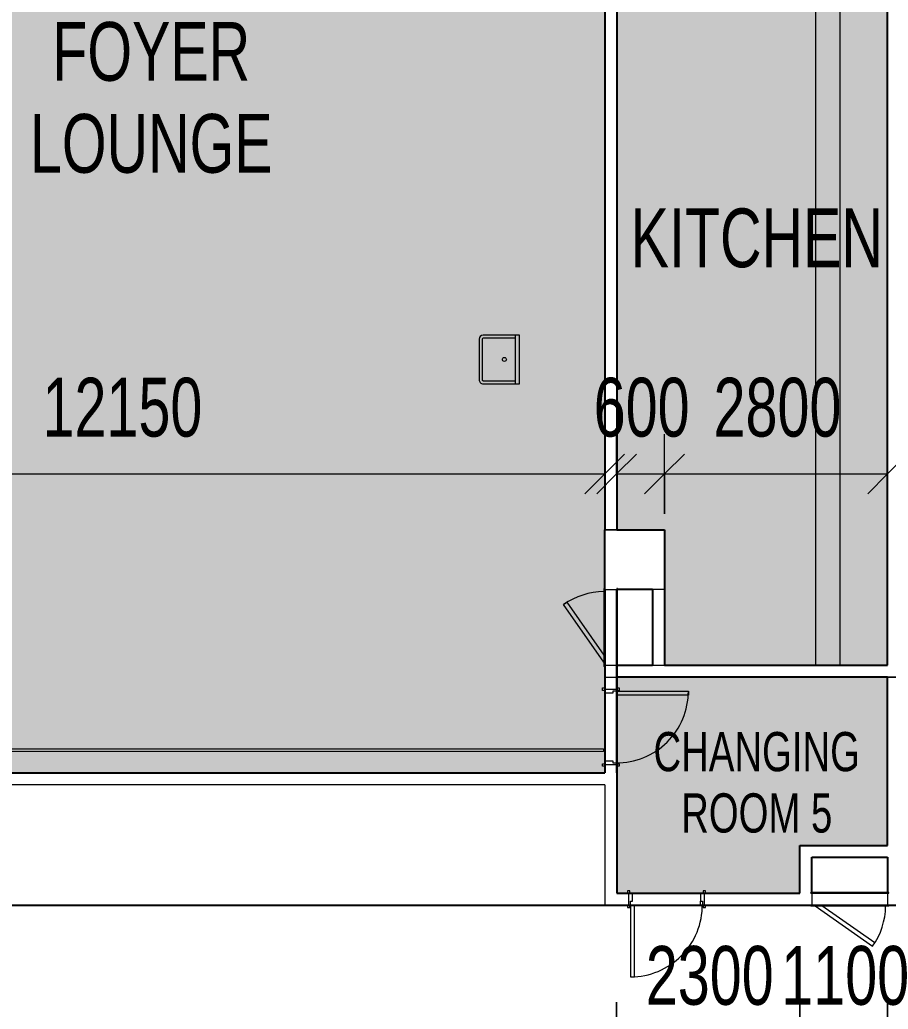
# Model space of a CAD drawing. Header units: millimetres. Extents: x 35540 to 832230, y -10956 to 416550.
# Drawn here: x 67949 to 78847, y 34341 to 46757 of the extents above; entities that cross this region are included whole.
import ezdxf

# ---------------------------------------------------------------- set-up
doc = ezdxf.new("R2010")
doc.units = ezdxf.units.MM
for name, color, linetype, lineweight in [('A-ANNO-DIMS', 211, 'Continuous', 5), ('A-ANNO-DIMS-500', 211, 'Continuous', 5), ('A-AREA-BNDY', 1, 'Continuous', 18), ('A-AREA-IDEN', 2, 'Continuous', 15), ('A-AREA-PATT', 32, 'Continuous', 5), ('A-DOOR', 31, 'Continuous', 5), ('A-DOOR-FRAM', 31, 'Continuous', 15), ('A-FLOR', 192, 'Continuous', 5), ('A-WALL', 113, 'Continuous', 5), ('P-SANR-FIXT', 6, 'Continuous', 5), ('S-COLS', 52, 'Continuous', 5)]:
    doc.layers.add(name, color=color, linetype=linetype, lineweight=lineweight)
doc.styles.add('Arial', font='arial.ttf', dxfattribs={"width": 0.7, "height": 737.649701})
doc.styles.add('Arial_1', font='arial.ttf', dxfattribs={"width": 0.7, "height": 491.766467})
doc.dimstyles.new('Linear_-_1_5mm_Arial', dxfattribs={"dimscale": 304.8, "dimtxt": 750, "dimasz": 1.64042, "dimexe": 1.64042, "dimexo": 0.0625, "dimgap": 0.82021, "dimtad": 1, "dimdec": 0, "dimzin": 0, "dimdsep": 46, "dimtxsty": 'Arial', "dimblk1": 'OBLIQUE', "dimblk2": 'OBLIQUE', "dimsah": 1, "dimcen": 0.09, "dimadec": 0, "dimazin": 0, "dimtfac": 1, "dimtdec": 4, "dimtix": 1, "dimtmove": 0, "dimatfit": 3, "dimfxl": 1.64042, "dimfxlon": 1, "dimtvp": 1, "dimtolj": 1, "dimtzin": 0, "dimarcsym": 2})

# ---------------------------------------------------------------- blocks, each defined once
blk = doc.blocks.new('DLN-Single Door__X01_ - _M02a_ 900 x 2450 _WH_-16935525-G_F U_F_A_')
at = {"layer": 'A-DOOR'}
for p, q in [((-450, 975), (-400, 975)), ((-450, 75), (-450, 975)), ((-400, 975), (-400, 75)), ((-490, 105), (-460, 105)), ((-490, 75), (-490, 105)), ((-460, 75), (-490, 75)), ((-460, 105), (-460, 75)), ((-400, 75), (-450, 75)), ((460, 75), (460, 105)), ((460, 105), (490, 105)), ((490, 75), (460, 75)), ((490, 105), (490, 75)), ((-490, -75), (-460, -75)), ((-490, -105), (-490, -75)), ((-460, -105), (-490, -105)), ((-460, -75), (-460, -105)), ((460, -105), (460, -75)), ((460, -75), (490, -75)), ((490, -105), (460, -105)), ((490, -75), (490, -105))]:
    blk.add_line(p, q, dxfattribs=at)
blk.add_arc((-450, 75), 900, 359.5, 90, dxfattribs=at)
at = {"layer": 'A-DOOR-FRAM'}
for p, q in [((-475, 75), (-450, 75)), ((-475, -75), (-475, 75)), ((-450, 75), (-450, 25)), ((-450, 25), (-425, 25)), ((-425, 25), (-425, -75)), ((425, 25), (450, 25)), ((425, -75), (425, 25)), ((450, 75), (475, 75)), ((450, 25), (450, 75)), ((475, 75), (475, -75)), ((-425, -75), (-475, -75)), ((475, -75), (425, -75))]:
    blk.add_line(p, q, dxfattribs=at)
blk = doc.blocks.new('DLN-Access Panel__AP13_ - _AP13_ 900 x 1100 _WH_-13765078-G_F U_F_A_')
at = {"layer": 'A-DOOR'}
for p, q in [((-490, 75), (-490, 85)), ((490, 85), (-490, 85)), ((-490, 75), (490, 75)), ((490, 75), (490, 85)), ((-490, -85), (-490, -75)), ((490, -75), (-490, -75)), ((-490, -85), (490, -85)), ((-436, -85), (287, -591)), ((316, -550), (-349, -85)), ((490, -85), (490, -75)), ((287, -591), (316, -550))]:
    blk.add_line(p, q, dxfattribs=at)
blk.add_arc((-450, -75), 900, 325, 359.3465, dxfattribs=at)
at = {"layer": 'A-DOOR-FRAM', "lineweight": 5}
for p, q in [((-475, 75), (-475, -75)), ((475, 75), (475, -75))]:
    blk.add_line(p, q, dxfattribs=at)
blk = doc.blocks.new('DLN-Single Door__X01_ - _M05_ 900 x 2450 _WH_-16935543-G_F U_F_A_')
at = {"layer": 'A-DOOR'}
for p, q in [((-460, 105), (-490, 105)), ((-490, 105), (-490, 75)), ((-490, 75), (-460, 75)), ((-460, 75), (-460, 105)), ((490, 105), (460, 105)), ((460, 105), (460, 75)), ((460, 75), (490, 75)), ((490, 75), (490, 105)), ((-460, -75), (-490, -75)), ((-490, -75), (-490, -105)), ((-490, -105), (-460, -105)), ((-460, -105), (-460, -75)), ((-400, -75), (-450, -75)), ((-450, -75), (-450, -975)), ((-400, -975), (-400, -75)), ((490, -75), (460, -75)), ((460, -75), (460, -105)), ((460, -105), (490, -105)), ((490, -105), (490, -75)), ((-450, -975), (-400, -975))]:
    blk.add_line(p, q, dxfattribs=at)
blk.add_arc((-450, -75), 900, 270, 0.5, dxfattribs=at)
at = {"layer": 'A-DOOR-FRAM'}
for p, q in [((-425, 75), (-475, 75)), ((-475, 75), (-475, -75)), ((-425, -25), (-425, 75)), ((425, 75), (425, -25)), ((475, 75), (425, 75)), ((475, -75), (475, 75)), ((-475, -75), (-450, -75)), ((-450, -75), (-450, -25)), ((-450, -25), (-425, -25)), ((425, -25), (450, -25)), ((450, -25), (450, -75)), ((450, -75), (475, -75))]:
    blk.add_line(p, q, dxfattribs=at)
blk = doc.blocks.new('DLN-Access Panel__AP13_ - _AP13_ 900 x 1100 _WH_-14685458-G_F U_F_A_')
at = {"layer": 'A-DOOR'}
for p, q in [((-436, 85), (287, 591)), ((316, 550), (-349, 85)), ((287, 591), (316, 550)), ((-490, 75), (-490, 85)), ((490, 85), (-490, 85)), ((-490, 75), (490, 75)), ((490, 75), (490, 85)), ((-490, -85), (-490, -75)), ((490, -75), (-490, -75)), ((-490, -85), (490, -85)), ((490, -85), (490, -75))]:
    blk.add_line(p, q, dxfattribs=at)
blk.add_arc((-450, 75), 900, 0.6535, 35, dxfattribs=at)
at = {"layer": 'A-DOOR-FRAM', "lineweight": 5}
for p, q in [((-475, 75), (-475, -75)), ((475, 75), (475, -75))]:
    blk.add_line(p, q, dxfattribs=at)
blk = doc.blocks.new('Service_Sink_3933 - _DLN__Service Sink-4599354-G_F U_F_A_')
at = {"layer": 'P-SANR-FIXT'}
for p, q in [((305, 0), (-305, 0)), ((-305, 0), (-305, -457)), ((305, -51), (-305, -51)), ((-267, -51), (-267, -457)), ((267, -457), (267, -51)), ((305, -457), (305, 0)), ((-254, -470), (254, -470)), ((-254, -508), (254, -508))]:
    blk.add_line(p, q, dxfattribs=at)
blk.add_circle((0, -191), 25.4, dxfattribs=at)
for centre, radius, start, end in [((-254, -457), 50.8, 180, 270), ((-254, -457), 12.7, 180, 270), ((254, -457), 12.7, 270, 0), ((254, -457), 50.8, 270, 360)]:
    blk.add_arc(centre, radius, start, end, dxfattribs=at)
blk = doc.blocks.new('DIMBLOCK7-G_F U_F_A_')
at = {"layer": 'A-ANNO-DIMS-500'}
for p, q in [((75439, 34428), (75439, 33428)), ((75439, 33928), (75439, 34428)), ((77739, 34428), (77739, 33428)), ((77739, 33928), (77739, 34428)), ((75439, 33928), (75689, 34178)), ((77739, 33928), (77989, 34178)), ((75439, 33928), (75189, 33678)), ((75439, 33928), (77739, 33928)), ((77739, 33928), (77489, 33678))]:
    blk.add_line(p, q, dxfattribs=at)
at = {"layer": 'A-ANNO-DIMS-500', "color": 0, "insert": (75805, 35135), "char_height": 737.6, "width": 1883.08, "attachment_point": 1, "line_spacing_factor": 0.938532, "style": 'Arial'}
blk.add_mtext('2300', dxfattribs=at)
blk = doc.blocks.new('_Oblique')
at = {"color": 0, "linetype": 'ByBlock', "lineweight": -2}
blk.add_line((-0.5, -0.5), (0.5, 0.5), dxfattribs=at)
blk = doc.blocks.new('DIMBLOCK8-G_F U_F_A_')
at = {"layer": 'A-ANNO-DIMS-500'}
for p, q in [((77739, 34428), (77739, 33428)), ((77739, 33928), (77739, 34428)), ((78839, 34428), (78839, 33428)), ((78839, 33928), (78839, 34428)), ((77739, 33928), (77989, 34178)), ((78839, 33928), (79089, 34178)), ((77739, 33928), (77489, 33678)), ((77739, 33928), (78839, 33928)), ((78839, 33928), (78589, 33678))]:
    blk.add_line(p, q, dxfattribs=at)
at = {"layer": 'A-ANNO-DIMS-500', "color": 0, "insert": (77505, 35135), "char_height": 737.6, "width": 1883.08, "attachment_point": 1, "line_spacing_factor": 0.938532, "style": 'Arial'}
blk.add_mtext('1100', dxfattribs=at)
blk = doc.blocks.new('DIMBLOCK10-G_F U_F_A_')
at = {"layer": 'A-ANNO-DIMS-500'}
for p, q in [((75439, 41558), (75439, 40558)), ((75439, 41058), (75439, 41558)), ((76039, 40558), (76039, 41558)), ((75439, 41058), (75689, 41308)), ((76039, 41058), (76289, 41308)), ((75439, 41058), (75189, 40808)), ((75439, 41058), (76039, 41058)), ((76039, 41058), (75789, 40808)), ((76039, 41058), (76039, 40558))]:
    blk.add_line(p, q, dxfattribs=at)
at = {"layer": 'A-ANNO-DIMS-500', "color": 0, "insert": (75151, 42265), "char_height": 737.6, "width": 1412.31, "attachment_point": 1, "line_spacing_factor": 0.938532, "style": 'Arial'}
blk.add_mtext('600', dxfattribs=at)
blk = doc.blocks.new('DIMBLOCK11-G_F U_F_A_')
at = {"layer": 'A-ANNO-DIMS-500'}
for p, q in [((76039, 40558), (76039, 41558)), ((78839, 41558), (78839, 40558)), ((78839, 41058), (78839, 41558)), ((76039, 41058), (76289, 41308)), ((78839, 41058), (79089, 41308)), ((76039, 41058), (75789, 40808)), ((76039, 41058), (78839, 41058)), ((76039, 41058), (76039, 40558)), ((78839, 41058), (78589, 40808))]:
    blk.add_line(p, q, dxfattribs=at)
at = {"layer": 'A-ANNO-DIMS-500', "color": 0, "insert": (76655, 42265), "char_height": 737.6, "width": 1883.08, "attachment_point": 1, "line_spacing_factor": 0.938532, "style": 'Arial'}
blk.add_mtext('2800', dxfattribs=at)
blk = doc.blocks.new('DIMBLOCK13-G_F U_F_A_')
at = {"layer": 'A-ANNO-DIMS-500'}
for p, q in [((63139, 40558), (63139, 41558)), ((75289, 41558), (75289, 40558)), ((75289, 41058), (75289, 41558)), ((63139, 41058), (63389, 41308)), ((75289, 41058), (75539, 41308)), ((63139, 41058), (62889, 40808)), ((63139, 41058), (75289, 41058)), ((63139, 41058), (63139, 40558)), ((75289, 41058), (75039, 40808))]:
    blk.add_line(p, q, dxfattribs=at)
at = {"layer": 'A-ANNO-DIMS-500', "color": 0, "insert": (68234, 42265), "char_height": 737.6, "width": 2353.85, "attachment_point": 1, "line_spacing_factor": 0.938532, "style": 'Arial'}
blk.add_mtext('12150', dxfattribs=at)

msp = doc.modelspace()

# ---------------------------------------------------------------- hatches: boundary and pattern name
at = {"layer": 'A-AREA-PATT'}
h = msp.add_hatch(color=231, dxfattribs=at)
h.paths.add_polyline_path([(64843.4, 37307.5), (75289.3, 37307.5), (75289.3, 37392.5), (75259.3, 37392.5), (75259.3, 37422.5), (75289.3, 37422.5), (75289.3, 38342.5), (75259.3, 38342.5), (75259.3, 38372.5), (75289.3, 38372.5), (75289.3, 38642.5), (75279.3, 38642.5), (75279.3, 39622.5), (75289.3, 39622.5), (75289.3, 48892.5), (75259.3, 48892.5), (75259.3, 48922.5), (75289.3, 48922.5), (75289.3, 49842.5), (75259.3, 49842.5), (75259.3, 49872.5), (75289.3, 49872.5), (75289.3, 52007.5), (71391.2, 52007.5), (71391.2, 51997.5), (71356.2, 51997.5), (71356.2, 52007.5), (71091.2, 52007.5), (71091.2, 51997.5), (71056.2, 51997.5), (71056.2, 52007.5), (67167.6, 52007.5), (67167.6, 51992.1), (66160.5, 51992.1), (66160.5, 52007.5), (65741, 52007.5), (66021.1, 51727.4), (65915, 51621.3), (65528.9, 52007.5), (64965.3, 52007.5), (64965.3, 51432.5), (65015.3, 51432.5), (65015.3, 51357.5), (64865.3, 51361.7), (64865.3, 51432.5), (64940.3, 51432.5), (64940.3, 52007.5), (64795.3, 52007.5), (64795.3, 51357.5), (64645.3, 51357.5), (64645.3, 52007.5), (64525.3, 52007.5), (64525.3, 51432.5), (64575.3, 51432.5), (64575.3, 51357.5), (64425.3, 51357.5), (64425.3, 51432.5), (64500.3, 51432.5), (64500.3, 52007.5), (64355.3, 52007.5), (64355.3, 51357.5), (64205.3, 51357.5), (64205.3, 52007.5), (63989.3, 52007.5), (63989.3, 51307.5), (63289.3, 51307.5), (63289.3, 45607.5), (63139.3, 45607.5), (63139.3, 43380.4), (63208.7, 43380.4), (63208.7, 42380.4), (63139.3, 42380.4), (63139.3, 41781), (63453.9, 42325.8), (63583.8, 42250.8), (63139.3, 41481), (63139.3, 41335.4), (63938.8, 41335.4), (63938.8, 41185.4), (63139.3, 41185.4), (63145.1, 41115.4), (63938.8, 41115.4), (63938.8, 40965.4), (63139.3, 40965.4), (63142.1, 40904), (63938.8, 40904), (63938.8, 40754), (63139.3, 40754), (63139.3, 40457.5), (63989.3, 40457.5), (63989.3, 39607.5), (63289.3, 39607.5), (63289.3, 37307.5), (64836.8, 37307.5)], flags=0)
h.paths.add_polyline_path([(69227.9, 37577.5), (65059.3, 37577.5), (64920.3, 37588.4), (64798.5, 37613.6), (64729, 37633.6), (64625.4, 37676.5), (64491.5, 37756.2), (64409.6, 37819.1), (64333.2, 37891.6), (64277.5, 37954), (64212.6, 38045.5), (64143.7, 38178.8), (64113.6, 38253.4), (64084.4, 38355), (64065.6, 38465.5), (64059.3, 38577.5), (64054, 42802.3), (64038.4, 42901.2), (64010.2, 43004.7), (63966.7, 43113.3), (63928.1, 43182.2), (63555.2, 43650.8), (63507.5, 43741.1), (63464.7, 43847.8), (63439.3, 43935.5), (63427.6, 43984.2), (63413.9, 44080.4), (63409.3, 44177.5), (63414.9, 50315.1), (63439.3, 50449.6), (63464.3, 50537.8), (63506, 50641.4), (63558.3, 50739.5), (63620.6, 50831), (63691.8, 50914.6), (63770.3, 50989.3), (63854.6, 51054.2), (63966.4, 51120.9), (64028, 51151.4), (64121, 51187.1), (64225.1, 51215), (64331.6, 51231.8), (64439.3, 51237.5), (75169.3, 51237.5), (75169.3, 51207.5), (64420.3, 51206.4), (64327.3, 51201.2), (64216.8, 51182.4), (64101.9, 51148.4), (63961.9, 51084.4), (63888.3, 51040.8), (63797.5, 50972.9), (63716.2, 50896.7), (63644.6, 50812.9), (63583.2, 50722.5), (63532.1, 50626.4), (63492, 50525.8), (63459.7, 50402.6), (63445.3, 50315.1), (63439.3, 50207.5), (63444.8, 44080.4), (63450.3, 44037.7), (63464.7, 43953.6), (63515.9, 43797.8), (63557.2, 43709.3), (63608.6, 43624.9), (63974.8, 43165.4), (64016.4, 43075.3), (64047.2, 42987.7), (64070.4, 42894.2), (64084.5, 42798.8), (64089.3, 42702.4), (64089.3, 38577.5), (64096, 38465.5), (64115.4, 38355.4), (64158.3, 38221.9), (64192.5, 38143.6), (64249.3, 38045.5), (64317.6, 37954), (64397.1, 37870.4), (64487.6, 37795.7), (64543.2, 37756.2), (64638.4, 37703.5), (64738.9, 37661.9), (64843.4, 37631.8), (64950.7, 37613.6), (65059.3, 37607.5), (75273.1, 37607.5), (75273.1, 37577.5), (72784.4, 37577.5)], flags=0)
h = msp.add_hatch(color=231, dxfattribs=at)
h.paths.add_polyline_path([(76039.3, 38657.5), (78839.3, 38657.5), (78839.3, 49957.5), (78804.3, 49957.5), (78804.3, 49927.5), (78774.3, 49927.5), (78774.3, 49957.5), (77254.3, 49957.5), (77249.3, 49927.5), (77224.3, 49927.5), (77224.3, 49957.5), (76889.3, 49957.5), (76889.3, 48657.5), (76579.3, 48657.5), (76579.3, 48627.5), (76549.3, 48627.5), (76549.3, 48657.5), (75629.3, 48657.5), (75629.3, 48627.5), (75599.3, 48627.5), (75599.3, 48657.5), (75439.3, 48657.5), (75439.3, 40357.5), (76039.3, 40357.5), (76039.3, 39247.7)], flags=0)
h.paths.add_polyline_path([(75664.3, 48807.5), (76549.3, 48807.5), (76549.3, 48837.5), (76579.3, 48837.5), (76579.3, 48807.5), (76739.3, 48807.5), (76739.3, 49957.5), (75439.3, 49957.5), (75439.3, 49872.5), (75469.3, 49872.5), (75469.3, 49842.5), (75439.3, 49838.5), (75444.9, 48922.5), (75469.3, 48922.5), (75469.3, 48892.5), (75439.3, 48892.5), (75439.3, 48807.5), (75599.3, 48807.5), (75599.3, 48837.5), (75629.3, 48837.5), (75629.3, 48807.5), (75639.3, 48807.5)], flags=0)
msp.add_hatch(color=231, dxfattribs=at).paths.add_polyline_path([(76514.3, 35797.5), (76524.3, 35797.5), (76524.3, 35827.5), (76554.3, 35827.5), (76554.3, 35797.5), (77739.3, 35797.5), (77739.3, 36397.5), (78839.3, 36397.5), (78839.3, 38507.5), (75439.3, 38507.5), (75439.3, 38372.5), (75469.3, 38372.5), (75469.3, 38342.5), (75439.3, 38342.5), (75439.3, 37422.5), (75469.3, 37422.5), (75469.3, 37392.5), (75439.3, 37392.5), (75439.3, 35797.5), (75574.3, 35797.5), (75574.3, 35827.5), (75604.3, 35827.5), (75604.3, 35797.5), (76489.3, 35797.5)], flags=0)

# ---------------------------------------------------------------- linework, layer by layer
at = {"layer": 'A-AREA-BNDY', "color": 7, "lineweight": 25}
for p, q in [((78839.3, 38657.5), (78839.3, 49957.5)), ((75289.3, 48657.5), (75289.3, 40357.5)), ((75439.3, 48657.5), (75439.3, 40357.5)), ((75289.3, 39607.5), (75289.3, 40357.5)), ((75439.3, 40357.5), (76039.3, 40357.5)), ((76039.3, 40357.5), (76039.3, 38657.5)), ((75289.3, 39607.5), (75289.3, 37307.5)), ((75439.3, 37307.5), (75439.3, 39607.5)), ((75889.3, 39607.5), (75439.3, 39607.5)), ((75439.3, 39607.5), (75439.3, 35797.5)), ((75889.3, 39607.5), (75889.3, 38657.5)), ((75439.3, 38657.5), (75889.3, 38657.5)), ((76039.3, 38657.5), (78839.3, 38657.5)), ((78839.3, 38507.5), (75439.3, 38507.5)), ((78839.3, 36397.5), (78839.3, 38507.5)), ((63289.3, 37307.5), (75289.3, 37307.5)), ((77739.3, 35797.5), (77739.3, 36397.5)), ((77739.3, 36397.5), (78839.3, 36397.5)), ((77889.3, 36247.5), (78839.3, 36247.5)), ((77889.3, 35797.5), (77889.3, 36247.5)), ((78839.3, 36247.5), (78839.3, 35797.5)), ((75439.3, 35797.5), (77739.3, 35797.5)), ((78839.3, 35797.5), (77889.3, 35797.5)), ((63139.3, 35647.5), (88114.3, 35647.5))]:
    msp.add_line(p, q, dxfattribs=at)
at = {"layer": 'A-FLOR'}
for p, q in [((77939.3, 38657.5), (77939.3, 49957.5)), ((78239.3, 49957.5), (78239.3, 38657.5)), ((75289.3, 38507.5), (75289.3, 38642.5)), ((75289.3, 38642.5), (75289.3, 38507.5)), ((75289.3, 37457.5), (75289.3, 38307.5)), ((75439.3, 38332.5), (75439.3, 37432.5)), ((75614.3, 35647.5), (76514.3, 35647.5)), ((76489.3, 35647.5), (76489.3, 35697.5))]:
    msp.add_line(p, q, dxfattribs=at)
at = {"layer": 'A-WALL', "lineweight": 18}
for p, q in [((78839.3, 38657.5), (78839.3, 49957.5)), ((75289.3, 40357.5), (75289.3, 48892.5)), ((75439.3, 40357.5), (75439.3, 48657.5)), ((75289.3, 40357.5), (75439.3, 40357.5)), ((76039.3, 39607.5), (75889.3, 39607.5)), ((75889.3, 38657.5), (75889.3, 39607.5)), ((76039.3, 39607.5), (76039.3, 38657.5)), ((75439.3, 38642.5), (75439.3, 38372.5)), ((75449.3, 38657.5), (78839.3, 38657.5)), ((75289.3, 38507.5), (75289.3, 38372.5)), ((75289.3, 38507.5), (75439.3, 38507.5)), ((78989.3, 38507.5), (75439.3, 38507.5)), ((78839.3, 38507.5), (78989.3, 38507.5)), ((78839.3, 36397.5), (78839.3, 38507.5)), ((65059.3, 37607.5), (75273.1, 37607.5)), ((75273.1, 37577.5), (65059.3, 37577.5)), ((75273.1, 37607.5), (75273.1, 37577.5)), ((75289.3, 37392.5), (75289.3, 37307.5)), ((75439.3, 35797.5), (75439.3, 37392.5)), ((63289.3, 37307.5), (75289.3, 37307.5)), ((75289.3, 37157.5), (63139.3, 37157.5)), ((75289.3, 37157.5), (75289.3, 35647.5)), ((77739.3, 35797.5), (77739.3, 36397.5)), ((77739.3, 36397.5), (78839.3, 36397.5)), ((77889.3, 35807.5), (77889.3, 36247.5)), ((78839.3, 36247.5), (77889.3, 36247.5)), ((78839.3, 35807.5), (78839.3, 36247.5)), ((75439.3, 35797.5), (75574.3, 35797.5)), ((77739.3, 35797.5), (76554.3, 35797.5)), ((75289.3, 35647.5), (75574.3, 35647.5)), ((77874.3, 35647.5), (76554.3, 35647.5))]:
    msp.add_line(p, q, dxfattribs=at)
at = {"layer": 'S-COLS', "color": 253, "lineweight": 20}
for p, q in [((76039.3, 40357.5), (75289.3, 40357.5)), ((75289.3, 40357.5), (75289.3, 39622.5)), ((76039.3, 39607.5), (76039.3, 40357.5)), ((76039.3, 39607.5), (75449.3, 39607.5))]:
    msp.add_line(p, q, dxfattribs=at)

# ---------------------------------------------------------------- block references
at = {"layer": 'A-DOOR'}
for name, p, rotation in [('DLN-Access Panel__AP13_ - _AP13_ 900 x 1100 _WH_-14685458-G_F U_F_A_', (75364.3, 39132.5), 90), ('DLN-Single Door__X01_ - _M02a_ 900 x 2450 _WH_-16935525-G_F U_F_A_', (75364.3, 37882.5), 270.0000000000002)]:
    msp.add_blockref(name, p, dxfattribs=dict(at, rotation=rotation))
for name, p in [('DLN-Single Door__X01_ - _M05_ 900 x 2450 _WH_-16935543-G_F U_F_A_', (76064.3, 35722.5)), ('DLN-Access Panel__AP13_ - _AP13_ 900 x 1100 _WH_-13765078-G_F U_F_A_', (78364.3, 35722.5))]:
    msp.add_blockref(name, p, dxfattribs=at)
at = {"layer": 'P-SANR-FIXT', "rotation": 270.0000000000006}
msp.add_blockref('Service_Sink_3933 - _DLN__Service Sink-4599354-G_F U_F_A_', (74221, 42495), dxfattribs=at)

# ---------------------------------------------------------------- texts
at = {"layer": 'A-AREA-IDEN', "lineweight": 5, "attachment_point": 2, "line_spacing_factor": 0.938532}
for s, insert, char_height, width, style in [('FOYER\\PLOUNGE', (69598.5, 46729.5), 737.65, 3600, 'Arial'), ('KITCHEN', (77196.7, 44389.6), 737.65, 3726, 'Arial'), ('CHANGING\\PROOM 5', (77196.7, 37819.7), 491.77, 3054, 'Arial_1')]:
    msp.add_mtext(s, dxfattribs=dict(at, insert=insert, char_height=char_height, width=width, style=style))

# ---------------------------------------------------------------- dimensions: what is measured, and where the dimension line sits
at = {"layer": 'A-ANNO-DIMS'}
for base, p1, p2, override, picture, middle in [((75289.3, 41058.5), (63139.3, 40558.5), (75289.3, 41558.5), {"dimpost": '<>', "dimfxl": 12191.082807}, 'DIMBLOCK13-G_F U_F_A_', (69214.3, 41685.1)), ((76039.3, 41058.5), (75439.3, 41558.5), (76039.3, 40558.5), {"dimpost": '<>', "dimfxl": 1166.190379}, 'DIMBLOCK10-G_F U_F_A_', (75739.3, 41685.1)), ((78839.3, 41058.5), (76039.3, 40558.5), (78839.3, 41558.5), {"dimpost": '<>', "dimfxl": 2973.21375}, 'DIMBLOCK11-G_F U_F_A_', (77439.3, 41685.1)), ((78839.3, 33928.3), (77739.3, 34428.3), (78839.3, 34428.3), {"dimpost": '<>', "dimfxl": 1100}, 'DIMBLOCK8-G_F U_F_A_', (78289.3, 34554.9))]:
    dim = msp.add_linear_dim(base=base, p1=p1, p2=p2, dimstyle='Linear_-_1_5mm_Arial', override=override, dxfattribs=at)
    dim.commit()
    dim.dimension.update_dxf_attribs({"geometry": picture, "text_midpoint": middle})
dim = msp.add_linear_dim(base=(77739.3, 33928.3), p1=(75439.3, 34428.3), p2=(77739.3, 34428.3), angle=0, dimstyle='Linear_-_1_5mm_Arial', override={"dimpost": '<>', "dimfxl": 2300.000001}, dxfattribs=at)
dim.commit()
dim.dimension.update_dxf_attribs({"geometry": 'DIMBLOCK7-G_F U_F_A_', "text_midpoint": (76589.3, 34555.2)})

doc.saveas('drawing.dxf')
